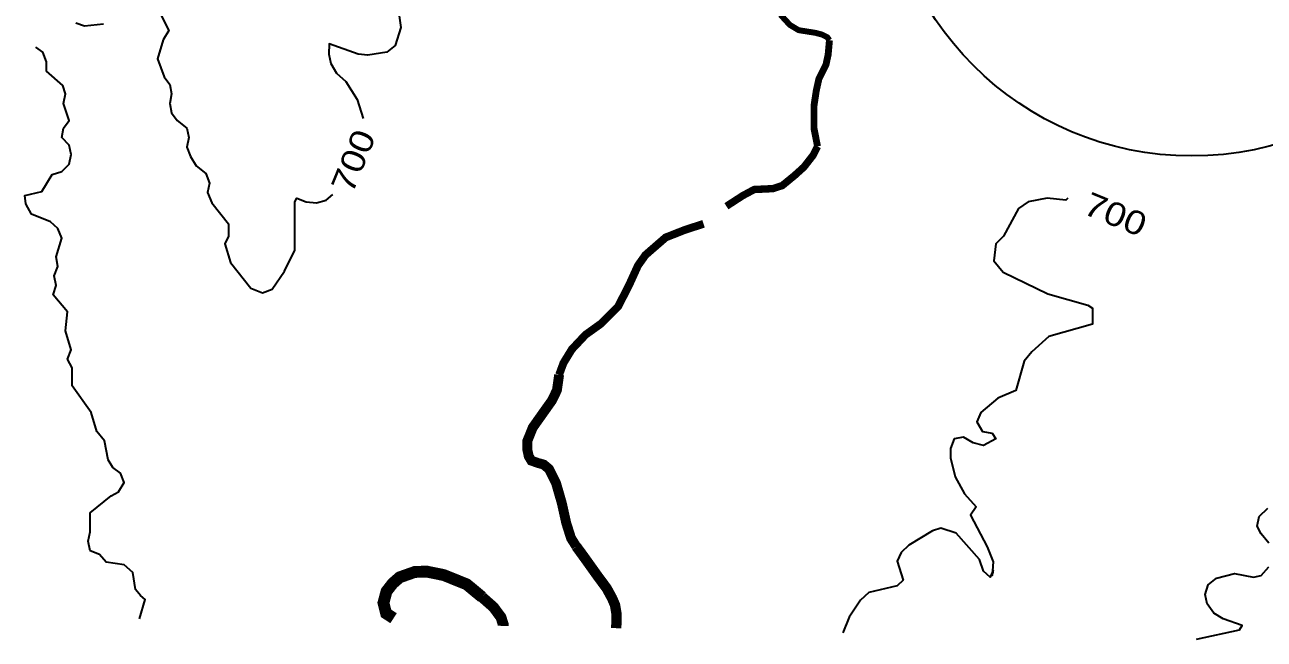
# Model space of a CAD drawing. Header units: inches. Extents: x -43639 to 75791, y -33466 to 47612.
# Drawn here: x -43639 to 19158, y -32632 to -1515 of the extents above; entities that cross this region are included whole.
import ezdxf

# ---------------------------------------------------------------- set-up
doc = ezdxf.new("R2010")
doc.units = ezdxf.units.IN
doc.header["$LTSCALE"] = 8
doc.header["$MEASUREMENT"] = 0
for name, color, linetype in [('A-Elev', 7, 'CONTINUOUS'), ('TOPO100', 14, 'CONTINUOUS'), ('TOPOCREEK', 5, 'CONTINUOUS')]:
    doc.layers.add(name, color=color, linetype=linetype)
doc.styles.get("Standard").update_dxf_attribs({"font": 'txt', "height": 0.2})

# ---------------------------------------------------------------- blocks, each defined once
blk = doc.blocks.new('801')
at = {"layer": 'TOPO100', "linetype": 'Continuous'}
for points in [[(-24823, 23), (-24583, -1657), (-24871, -2569), (-25303, -2905), (-26263, -3049), (-26263, -3049), (-26743, -3001), (-28223, -2476), (-28231, -3001), (-28135, -3481), (-27847, -3961), (-27367, -4393), (-26791, -5305), (-26503, -6265)], [(-41047, -1417), (-40615, -1561), (-39655, -1465)], [(-36775, -937), (-36343, -1801), (-36631, -2281), (-36919, -3241), (-36583, -4153), (-36295, -4537), (-36199, -5017), (-36295, -5497), (-36199, -5977), (-35911, -6361), (-35431, -6745), (-35335, -7225), (-35431, -7705), (-35239, -8185), (-34951, -8665), (-34471, -9049), (-34279, -9529), (-34375, -10009), (-34164, -10537), (-33319, -11593), (-33319, -12217), (-33511, -12601), (-33223, -13561), (-32184, -14860), (-32184, -14860), (-31591, -15097), (-31111, -14905), (-30487, -13993), (-29959, -12921), (-29959, -10489), (-29863, -10297), (-29383, -10489), (-28855, -10537), (-28375, -10393), (-28039, -10105)], [(-37827, -31594), (-37539, -30622), (-37784, -30425), (-38023, -30121), (-38167, -29257), (-38599, -28873), (-39511, -28729), (-39847, -28345), (-40327, -28153), (-40423, -27673), (-40327, -27193), (-40327, -26233), (-39271, -25369), (-38887, -25177), (-38887, -25177), (-38599, -24697), (-38791, -24217), (-39175, -23929), (-39415, -23545), (-39607, -22585), (-39991, -22105), (-40279, -21145), (-41239, -19801), (-41239, -18889), (-41479, -18457), (-41287, -17977), (-41575, -17017), (-41479, -16057), (-42199, -15193), (-42055, -14713), (-42151, -14233), (-41959, -13753), (-42055, -13273), (-41767, -12313), (-41959, -11833), (-42343, -11497), (-43303, -11113), (-43591, -10585), (-43639, -10153), (-42775, -9961), (-42247, -9097), (-41767, -8953), (-41383, -8569), (-41287, -8089), (-41383, -7609), (-41767, -7225), (-41671, -6745), (-41383, -6361), (-41671, -5497), (-41575, -5017), (-41719, -4585), (-42535, -3865), (-42535, -3385), (-42727, -2905), (-43078, -2651)]]:
    blk.add_lwpolyline(points, dxfattribs=at)
at = {"layer": 'TOPO100', "linetype": 'Continuous', "elevation": 9600}
for points in [[(15728, -32632), (17906, -32166), (18041, -31945), (17081, -31609), (16601, -31321), (16265, -30841), (16169, -30361), (16313, -29881), (16745, -29545), (17657, -29305), (18617, -29497), (19001, -29401), (19385, -28969)], [(19385, -27769), (19001, -27289), (18809, -26905), (18905, -26425), (19337, -25993)]]:
    blk.add_lwpolyline(points, dxfattribs=at)

msp = doc.modelspace()

# ---------------------------------------------------------------- linework, layer by layer
at = {"layer": 'A-Elev'}
msp.add_circle((15493, 7499, 24023), 15658, dxfattribs=at)
at = {"layer": 'TOPO100', "linetype": 'Continuous'}
msp.add_lwpolyline([(9209, -10297), (9113, -10393), (8153, -10297), (7193, -10489), (6713, -10825), (5945, -12217), (5561, -12601), (5465, -13465), (5930, -14047), (8201, -15145), (10217, -15721), (10457, -15865), (10457, -16671), (8249, -17305), (7385, -18073), (7001, -18553), (6569, -20041), (5657, -20425), (4793, -21145), (4601, -21625), (4889, -22105), (5369, -22201), (5561, -22489), (4937, -22825), (4409, -22681), (3929, -22393), (3449, -22489), (3257, -22969), (3257, -23449), (3497, -24409), (3977, -25273), (4566, -25935), (4282, -26344), (5129, -27961), (5417, -28718), (5369, -29401), (5427, -29229), (5427, -29138), (5280, -29482), (4936, -29187), (4734, -28591), (3550, -27258), (2777, -27001), (2345, -27145), (1145, -27865), (761, -28249), (569, -28681), (857, -29641), (569, -29929), (-871, -30265), (-871, -30265), (-1303, -30649), (-1879, -31513), (-2187, -32303)], dxfattribs=at)
at = {"layer": 'TOPO100', "linetype": 'Continuous', "elevation": 9600}
for points in [[(19385, -27769), (19001, -27289), (18809, -26905), (18905, -26425), (19337, -25993)], [(15728, -32632), (17906, -32166), (18041, -31945), (17081, -31609), (16601, -31321), (16265, -30841), (16169, -30361), (16313, -29881), (16745, -29545), (17657, -29305), (18617, -29497), (19001, -29401), (19385, -28969)]]:
    msp.add_lwpolyline(points, dxfattribs=at)
at = {"layer": 'TOPOCREEK'}
for points, const_width in [([(-2870, -2300), (-2982, -2144), (-3249, -2010), (-3584, -1921), (-4008, -1854), (-4432, -1787), (-4878, -1520), (-5346, -1007)], 300), ([(-3473, -7672), (-3651, -6780), (-3651, -5599), (-3539, -4863), (-3406, -4261), (-3049, -3548), (-2937, -3035), (-2870, -2300)], 350), ([(-8090, -10704), (-7265, -10169), (-6685, -9857), (-5726, -9812), (-5257, -9656), (-4632, -9143), (-4164, -8720), (-3696, -8118), (-3473, -7672)], 375), ([(-16567, -19242), (-16344, -18640), (-15920, -17949), (-15228, -17213), (-14448, -16656), (-13578, -15786), (-13020, -14694), (-12574, -13713), (-12195, -13178), (-11168, -12286), (-10209, -11908), (-9250, -11595)], 400), ([(-15697, -27935), (-15964, -27512), (-16210, -26732), (-16433, -25728), (-16723, -24725), (-17080, -24012), (-17347, -23789), (-17660, -23700), (-17972, -23588), (-18106, -23366), (-18173, -23053), (-18173, -22585), (-17905, -21917), (-17258, -21003), (-16924, -20534), (-16678, -20022), (-16567, -19242)], 500), ([(-13677, -32074), (-13667, -31903), (-13667, -31301), (-13734, -30900), (-13890, -30543), (-14158, -30053), (-14604, -29451), (-15273, -28515), (-15697, -27935)], 525), ([(-24954, -31569), (-25333, -31324), (-25467, -30789), (-25311, -30209), (-24999, -29808), (-24642, -29496), (-23883, -29228), (-23281, -29206), (-22411, -29384), (-21251, -29852), (-20470, -30499)], 600), ([(-20470, -30499), (-19890, -31012), (-19511, -31524), (-19400, -31881), (-19403, -31960)], 550)]:
    msp.add_lwpolyline(points, dxfattribs=dict(at, const_width=const_width))

# ---------------------------------------------------------------- block references
msp.add_blockref('801', (0, 0), dxfattribs=at)

# ---------------------------------------------------------------- texts
at = {"layer": 'TOPO100', "width": 1.2}
for rotation, p in [(67.67092, (-27048, -10124)), (337.67093, (9907, -11056))]:
    msp.add_text('700', height=1200, rotation=rotation, dxfattribs=at).set_placement(p)

doc.saveas('drawing.dxf')
